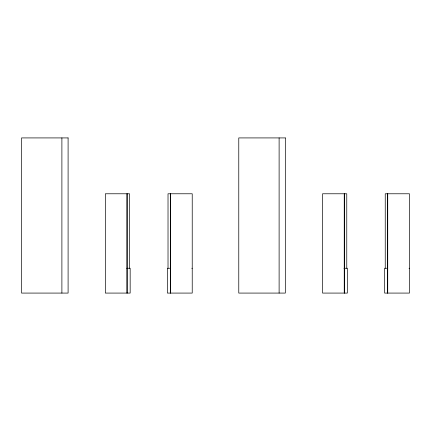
<?xml version="1.0" encoding="UTF-8"?>
<svg xmlns="http://www.w3.org/2000/svg" width="431" height="431" viewBox="0 0 431 431"><rect width="100%" height="100%" fill="white"/><g stroke="black" fill="none" stroke-linecap="round" stroke-linejoin="round"><path stroke-width="0.65" d="M126.714 268.254L130.162 268.254L130.162 293.08L105.336 293.08L105.336 193.778L129.542 193.778L129.542 268.254M170.39 268.254L167.4 268.254L167.4 293.08L192.226 293.08L192.226 193.778L168.02 193.778L168.02 268.254M191.8 268.254L192.226 268.254M343.938 268.254L347.386 268.254L347.386 293.08L322.56 293.08L322.56 193.778L346.766 193.778L346.766 268.254M387.614 268.254L384.624 268.254L384.624 293.08L409.45 293.08L409.45 193.778L385.244 193.778L385.244 268.254M409.024 268.254L409.45 268.254M387.728 193.778L387.728 293.08M387.614 193.778L387.614 293.08M279.116 137.92L279.116 293.08M170.504 193.778L170.504 293.08M170.39 193.778L170.39 293.08M61.892 137.92L61.892 293.08M127.059 193.778L127.059 293.08L127.059 193.778M344.283 193.778L344.283 293.08L344.283 193.778M68.098 137.92L21.55 137.92L21.55 293.08L68.098 293.08L68.098 137.92M285.322 137.92L238.774 137.92L238.774 293.08L285.322 293.08L285.322 137.92"/></g></svg>
